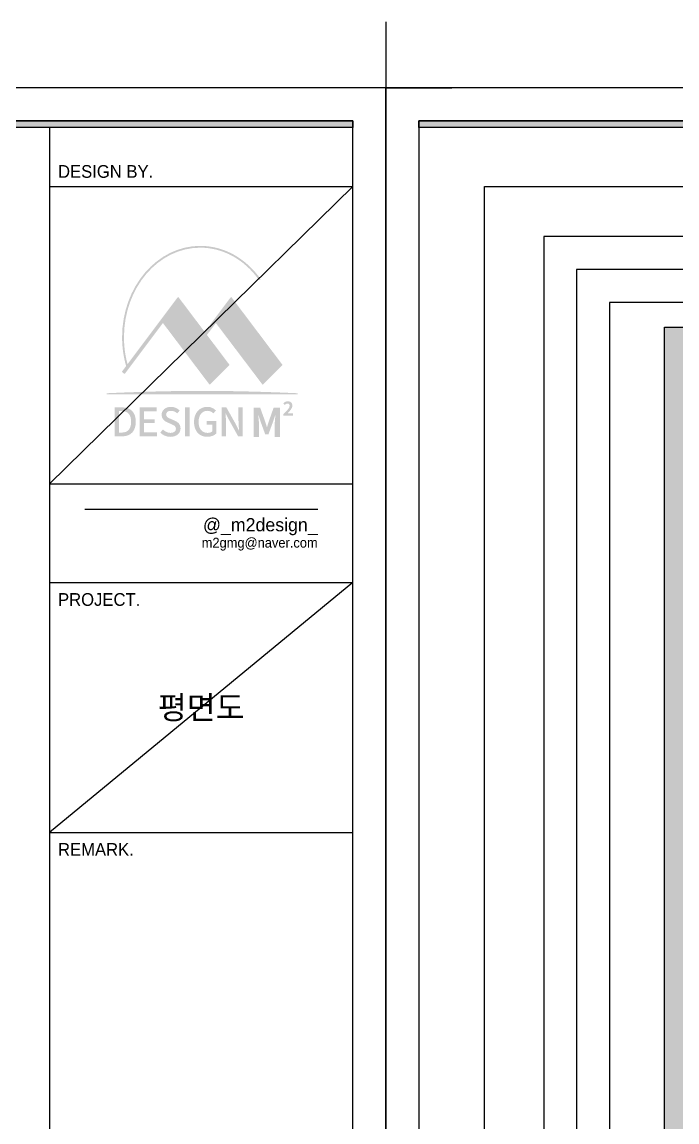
# Model space of a CAD drawing. Header units: millimetres. Extents: x -551172 to 227904, y -3435 to 261611.
# Drawn here: x 163791 to 169756, y 86080 to 96100 of the extents above; entities that cross this region are included whole.
import ezdxf
from ezdxf.enums import TextEntityAlignment as Align

# ---------------------------------------------------------------- set-up
doc = ezdxf.new("R2010")
doc.units = ezdxf.units.MM
doc.header["$LTSCALE"] = 100
doc.layers.get('DEFPOINTS').update_dxf_attribs({"color": 248})
for name, color, linetype in [('DWG', 7, 'Continuous'), ('F-HAT', 251, 'Continuous'), ('F-TEXT @ 1', 3, 'Continuous'), ('F-WALL1', 2, 'Continuous'), ('FORM(YOURNAME)-1', 1, 'Continuous'), ('FORM(YOURNAME)-11', 1, 'Continuous')]:
    doc.layers.add(name, color=color, linetype=linetype)
doc.styles.add('YOURNAME', font='HYWULM.TTF')

# ---------------------------------------------------------------- blocks, each defined once
blk = doc.blocks.new('FORM-ELEVATION')
at = {"layer": 'DWG'}
h = blk.add_hatch(color=8, dxfattribs=at)
h.dxf.hatch_style = 2
edge = h.paths.add_edge_path()
edge.add_spline(control_points=[(64689, 28074), (64689, 28074), (64745, 28030), (64745, 28030), (64749, 28026), (64754, 28025), (64759, 28026), (64764, 28026), (64769, 28029), (64772, 28033), (64772, 28033), (65924, 29567), (65924, 29567), (65924, 29567), (67332, 27706), (67332, 27706), (67335, 27702), (67340, 27699), (67346, 27699), (67346, 27699), (67347, 27699), (67347, 27699), (67352, 27699), (67357, 27701), (67360, 27704), (67360, 27704), (67936, 28282), (67936, 28282), (67943, 28289), (67943, 28300), (67938, 28307), (67938, 28307), (67260, 29206), (67260, 29206), (67260, 29206), (67531, 29567), (67531, 29567), (67531, 29567), (68940, 27706), (68940, 27706), (68943, 27702), (68948, 27699), (68954, 27699), (68954, 27699), (68954, 27699), (68955, 27699), (68960, 27699), (68965, 27701), (68968, 27704), (68968, 27704), (69544, 28282), (69544, 28282), (69551, 28289), (69551, 28300), (69546, 28307), (69546, 28307), (68009, 30345), (68009, 30345), (68006, 30350), (68000, 30353), (67994, 30353), (67994, 30353), (67994, 30353), (67994, 30353), (67988, 30353), (67983, 30350), (67979, 30345), (67979, 30345), (67192, 29297), (67192, 29297), (67192, 29297), (66401, 30345), (66401, 30345), (66398, 30350), (66392, 30353), (66386, 30353), (66386, 30353), (66386, 30353), (66386, 30353), (66380, 30353), (66375, 30350), (66371, 30345), (66371, 30345), (64849, 28318), (64849, 28318), (64778, 28582), (64741, 28857), (64741, 29137), (64741, 30636), (65780, 31855), (67058, 31855), (67748, 31855), (68398, 31497), (68840, 30873), (68843, 30869), (68849, 30868), (68853, 30871), (68853, 30871), (68884, 30892), (68884, 30892), (68886, 30893), (68888, 30895), (68888, 30898), (68889, 30900), (68888, 30903), (68887, 30905), (68434, 31543), (67767, 31910), (67058, 31910), (65749, 31910), (64684, 30666), (64684, 29137), (64684, 28837), (64725, 28542), (64806, 28260), (64806, 28260), (64685, 28100), (64685, 28100), (64679, 28092), (64681, 28080), (64689, 28074)], knot_values=[0, 0, 0, 0, 1, 1, 1, 2, 2, 2, 3, 3, 3, 4, 4, 4, 5, 5, 5, 6, 6, 6, 7, 7, 7, 8, 8, 8, 9, 9, 9, 10, 10, 10, 11, 11, 11, 12, 12, 12, 13, 13, 13, 14, 14, 14, 15, 15, 15, 16, 16, 16, 17, 17, 17, 18, 18, 18, 19, 19, 19, 20, 20, 20, 21, 21, 21, 22, 22, 22, 23, 23, 23, 24, 24, 24, 25, 25, 25, 26, 26, 26, 27, 27, 27, 28, 28, 28, 29, 29, 29, 30, 30, 30, 31, 31, 31, 32, 32, 32, 33, 33, 33, 34, 34, 34, 35, 35, 35, 36, 36, 36, 37, 37, 37, 38, 38, 38, 39, 39, 39, 40, 40, 40, 40], degree=3, periodic=0)
h = blk.add_hatch(color=8, dxfattribs=at)
h.dxf.hatch_style = 2
edge = h.paths.add_edge_path()
edge.add_spline(control_points=[(67116, 27507), (65651, 27507), (64218, 27434), (64218, 27434), (64218, 27434), (64218, 27397), (64218, 27397), (64218, 27397), (70013, 27397), (70013, 27397), (70013, 27397), (70013, 27434), (70013, 27434), (70013, 27434), (68580, 27507), (67116, 27507)], knot_values=[0, 0, 0, 0, 1, 1, 1, 2, 2, 2, 3, 3, 3, 4, 4, 4, 5, 5, 5, 5], degree=3, periodic=0)
h = blk.add_hatch(color=8, dxfattribs=at)
h.dxf.hatch_style = 2
edge = h.paths.add_edge_path()
edge.add_spline(control_points=[(69581, 26802), (69696, 26913), (69771, 26988), (69771, 27053), (69771, 27096), (69748, 27123), (69706, 27123), (69673, 27123), (69647, 27101), (69625, 27077), (69625, 27077), (69577, 27125), (69577, 27125), (69618, 27168), (69657, 27192), (69717, 27192), (69800, 27192), (69855, 27139), (69855, 27057), (69855, 26982), (69786, 26904), (69708, 26821), (69730, 26823), (69759, 26826), (69780, 26826), (69780, 26826), (69876, 26826), (69876, 26826), (69876, 26826), (69876, 26751), (69876, 26751), (69876, 26751), (69581, 26751), (69581, 26751), (69581, 26751), (69581, 26802), (69581, 26802)], knot_values=[0, 0, 0, 0, 1, 1, 1, 2, 2, 2, 3, 3, 3, 4, 4, 4, 5, 5, 5, 6, 6, 6, 7, 7, 7, 8, 8, 8, 9, 9, 9, 10, 10, 10, 11, 11, 11, 12, 12, 12, 12], degree=3, periodic=0)
h = blk.add_hatch(color=8, dxfattribs=at)
h.dxf.hatch_style = 2
edge = h.paths.add_edge_path()
edge.add_spline(control_points=[(64454, 27006), (64454, 27006), (64680, 27006), (64680, 27006), (64947, 27006), (65100, 26856), (65100, 26569), (65100, 26284), (64947, 26126), (64687, 26126), (64687, 26126), (64454, 26126), (64454, 26126), (64454, 26126), (64454, 27006), (64454, 27006)], knot_values=[0, 0, 0, 0, 1, 1, 1, 2, 2, 2, 3, 3, 3, 4, 4, 4, 5, 5, 5, 5], degree=3, periodic=0)
edge = h.paths.add_edge_path()
edge.add_spline(control_points=[(64671, 26240), (64858, 26240), (64958, 26351), (64958, 26569), (64958, 26789), (64858, 26893), (64671, 26893), (64671, 26893), (64592, 26893), (64592, 26893), (64592, 26893), (64592, 26240), (64592, 26240), (64592, 26240), (64671, 26240), (64671, 26240)], knot_values=[0, 0, 0, 0, 1, 1, 1, 2, 2, 2, 3, 3, 3, 4, 4, 4, 5, 5, 5, 5], degree=3, periodic=0)
h = blk.add_hatch(color=8, dxfattribs=at)
h.dxf.hatch_style = 2
h.paths.add_polyline_path([(65217, 27006), (65731, 27006), (65731, 26889), (65354, 26889), (65354, 26644), (65673, 26644), (65673, 26527), (65354, 26527), (65354, 26243), (65744, 26243), (65744, 26126), (65217, 26126)])
h = blk.add_hatch(color=8, dxfattribs=at)
h.dxf.hatch_style = 2
edge = h.paths.add_edge_path()
edge.add_spline(control_points=[(65843, 26240), (65843, 26240), (65923, 26335), (65923, 26335), (65986, 26272), (66071, 26231), (66155, 26231), (66260, 26231), (66319, 26281), (66319, 26355), (66319, 26435), (66260, 26461), (66180, 26496), (66180, 26496), (66059, 26549), (66059, 26549), (65975, 26585), (65882, 26652), (65882, 26779), (65882, 26918), (66002, 27022), (66168, 27022), (66270, 27022), (66365, 26979), (66432, 26911), (66432, 26911), (66359, 26822), (66359, 26822), (66305, 26871), (66245, 26901), (66168, 26901), (66079, 26901), (66021, 26858), (66021, 26789), (66021, 26713), (66091, 26684), (66162, 26655), (66162, 26655), (66281, 26604), (66281, 26604), (66384, 26560), (66459, 26495), (66459, 26366), (66459, 26225), (66343, 26111), (66153, 26111), (66033, 26111), (65922, 26158), (65843, 26240)], knot_values=[0, 0, 0, 0, 1, 1, 1, 2, 2, 2, 3, 3, 3, 4, 4, 4, 5, 5, 5, 6, 6, 6, 7, 7, 7, 8, 8, 8, 9, 9, 9, 10, 10, 10, 11, 11, 11, 12, 12, 12, 13, 13, 13, 14, 14, 14, 15, 15, 15, 16, 16, 16, 16], degree=3, periodic=0)
h = blk.add_hatch(color=8, dxfattribs=at)
h.dxf.hatch_style = 2
h.paths.add_polyline_path([(66594, 27006), (66731, 27006), (66731, 26126), (66594, 26126)])
h = blk.add_hatch(color=8, dxfattribs=at)
h.dxf.hatch_style = 2
edge = h.paths.add_edge_path()
edge.add_spline(control_points=[(66867, 26563), (66867, 26850), (67042, 27022), (67272, 27022), (67395, 27022), (67478, 26967), (67531, 26911), (67531, 26911), (67458, 26822), (67458, 26822), (67414, 26867), (67361, 26901), (67277, 26901), (67115, 26901), (67007, 26775), (67007, 26568), (67007, 26359), (67103, 26231), (67283, 26231), (67336, 26231), (67389, 26247), (67420, 26274), (67420, 26274), (67420, 26481), (67420, 26481), (67420, 26481), (67247, 26481), (67247, 26481), (67247, 26481), (67247, 26594), (67247, 26594), (67247, 26594), (67544, 26594), (67544, 26594), (67544, 26594), (67544, 26213), (67544, 26213), (67486, 26155), (67388, 26111), (67269, 26111), (67037, 26111), (66867, 26275), (66867, 26563)], knot_values=[0, 0, 0, 0, 1, 1, 1, 2, 2, 2, 3, 3, 3, 4, 4, 4, 5, 5, 5, 6, 6, 6, 7, 7, 7, 8, 8, 8, 9, 9, 9, 10, 10, 10, 11, 11, 11, 12, 12, 12, 13, 13, 13, 14, 14, 14, 14], degree=3, periodic=0)
h = blk.add_hatch(color=8, dxfattribs=at)
h.dxf.hatch_style = 2
edge = h.paths.add_edge_path()
edge.add_spline(control_points=[(67710, 27006), (67710, 27006), (67850, 27006), (67850, 27006), (67850, 27006), (68139, 26489), (68139, 26489), (68139, 26489), (68230, 26303), (68230, 26303), (68230, 26303), (68236, 26303), (68236, 26303), (68229, 26394), (68218, 26500), (68218, 26595), (68218, 26595), (68218, 27006), (68218, 27006), (68218, 27006), (68348, 27006), (68348, 27006), (68348, 27006), (68348, 26126), (68348, 26126), (68348, 26126), (68207, 26126), (68207, 26126), (68207, 26126), (67919, 26644), (67919, 26644), (67919, 26644), (67828, 26828), (67828, 26828), (67828, 26828), (67822, 26828), (67822, 26828), (67829, 26738), (67840, 26636), (67840, 26541), (67840, 26541), (67840, 26126), (67840, 26126), (67840, 26126), (67710, 26126), (67710, 26126), (67710, 26126), (67710, 27006), (67710, 27006)], knot_values=[0, 0, 0, 0, 1, 1, 1, 2, 2, 2, 3, 3, 3, 4, 4, 4, 5, 5, 5, 6, 6, 6, 7, 7, 7, 8, 8, 8, 9, 9, 9, 10, 10, 10, 11, 11, 11, 12, 12, 12, 13, 13, 13, 14, 14, 14, 15, 15, 15, 16, 16, 16, 16], degree=3, periodic=0)
h = blk.add_hatch(color=8, dxfattribs=at)
h.dxf.hatch_style = 2
edge = h.paths.add_edge_path()
edge.add_spline(control_points=[(68683, 26996), (68683, 26996), (68877, 26996), (68877, 26996), (68877, 26996), (69026, 26581), (69026, 26581), (69045, 26526), (69062, 26468), (69079, 26412), (69079, 26412), (69085, 26412), (69085, 26412), (69104, 26468), (69119, 26526), (69138, 26581), (69138, 26581), (69284, 26996), (69284, 26996), (69284, 26996), (69478, 26996), (69478, 26996), (69478, 26996), (69478, 26111), (69478, 26111), (69478, 26111), (69318, 26111), (69318, 26111), (69318, 26111), (69318, 26480), (69318, 26480), (69318, 26563), (69331, 26686), (69341, 26770), (69341, 26770), (69335, 26770), (69335, 26770), (69335, 26770), (69264, 26562), (69264, 26562), (69264, 26562), (69129, 26191), (69129, 26191), (69129, 26191), (69028, 26191), (69028, 26191), (69028, 26191), (68893, 26562), (68893, 26562), (68893, 26562), (68823, 26770), (68823, 26770), (68823, 26770), (68818, 26770), (68818, 26770), (68826, 26686), (68841, 26563), (68841, 26480), (68841, 26480), (68841, 26111), (68841, 26111), (68841, 26111), (68683, 26111), (68683, 26111), (68683, 26111), (68683, 26996), (68683, 26996)], knot_values=[0, 0, 0, 0, 1, 1, 1, 2, 2, 2, 3, 3, 3, 4, 4, 4, 5, 5, 5, 6, 6, 6, 7, 7, 7, 8, 8, 8, 9, 9, 9, 10, 10, 10, 11, 11, 11, 12, 12, 12, 13, 13, 13, 14, 14, 14, 15, 15, 15, 16, 16, 16, 17, 17, 17, 18, 18, 18, 19, 19, 19, 20, 20, 20, 21, 21, 21, 22, 22, 22, 22], degree=3, periodic=0)
at = {"layer": 'FORM(YOURNAME)-11'}
h = blk.add_hatch(color=256, dxfattribs=at)
h.dxf.hatch_style = 1
h.paths.add_polyline_path([(-10309, 35708), (71691, 35708), (71691, 35508), (-10309, 35508)])
h.paths.add_polyline_path([(-10309, -21492), (71691, -21492), (71691, -21692), (-10309, -21692)])
at = {"layer": 'DEFPOINTS', "color": 158}
for p, q in [((62481, 35508), (62481, -21492)), ((71691, 33708), (62481, 24686)), ((62481, 33708), (71691, 33708)), ((62481, 24686), (71691, 24686)), ((71691, 21686), (62481, 14097))]:
    blk.add_line(p, q, dxfattribs=at)
at = {"layer": 'DEFPOINTS', "color": 1}
for points in [[(-11309, 38708), (-11309, 36708), (-13309, 36708)], [(72691, 38708), (72691, 36708), (74691, 36708)]]:
    blk.add_lwpolyline(points, dxfattribs=at)
at = {"layer": 'DEFPOINTS', "color": 158}
for points in [[(-10309, -21692), (71691, -21692), (71691, 35708), (-10309, 35708)], [(-8309, 33708), (61071, 33708), (61071, -19692), (-8309, -19692)]]:
    blk.add_lwpolyline(points, close=True, dxfattribs=at)
at = {"layer": 'FORM(YOURNAME)-11', "color": 251}
blk.add_line((63550, 23916), (70622, 23916), dxfattribs=at)
at = {"layer": 'FORM(YOURNAME)-11', "color": 14}
for p, q in [((62481, 21686), (71691, 21686)), ((62481, 14097), (71691, 14097))]:
    blk.add_line(p, q, dxfattribs=at)
at = {"layer": 'FORM(YOURNAME)-11', "color": 250}
blk.add_lwpolyline([(-11309, -22692), (72691, -22692), (72691, 36708), (-11309, 36708)], close=True, dxfattribs=at)
at = {"layer": 'FORM(YOURNAME)-11'}
blk.add_lwpolyline([(-10309, 35708), (71691, 35708), (71691, 35508), (-10309, 35508)], close=True, dxfattribs=at)
at = {"layer": 'FORM(YOURNAME)-11', "color": 14, "style": 'YOURNAME'}
for s, p in [('DESIGN BY.', (62739, 34170)), ('PROJECT.', (62739, 21172)), ('REMARK.', (62739, 13582))]:
    blk.add_text(s, height=386.1, dxfattribs=at).set_placement(p, align=Align.MIDDLE_LEFT)
for s, height, width, p in [('@_m2design_', 400, 1.03, (70622, 23242)), ('m2gmg@naver.com', 300, 0.995, (70622, 22747))]:
    blk.add_text(s, height=height, dxfattribs=dict(at, width=width)).set_placement(p, align=Align.RIGHT)
at = {"layer": 'FORM(YOURNAME)-11', "color": 3, "style": 'YOURNAME'}
for tag, height, p in [('1', 450, (71041, -1219)), ('2', 450, (71041, -1863)), ('3', 450, (71041, -3150)), ('4', 450, (71041, -5081)), ('5', 515, (71041, -7398)), ('6', 515, (71041, -9650)), ('7', 515, (71041, -11903)), ('8', 515, (71041, -14155)), ('9', 515, (71041, -16408)), ('10', 515, (66791, -18596)), ('11', 515, (71041, -18660)), ('12', 515, (66791, -20848)), ('13', 515, (71041, -20848))]:
    blk.add_attdef(tag, text='', height=height, dxfattribs=at).set_placement(p, align=Align.MIDDLE_RIGHT)
blk = doc.blocks.new('*U697')
at = {"layer": 'FORM(YOURNAME)-1', "xscale": 0.3, "yscale": 0.3, "zscale": 0.3}
blk.add_blockref('FORM-ELEVATION', (145297, 84488), dxfattribs=at)
blk = doc.blocks.new('*U717')
at = {"layer": 'FORM(YOURNAME)-1', "xscale": 0.3, "yscale": 0.3, "zscale": 0.3}
blk.add_blockref('FORM-ELEVATION', (170497, 84488), dxfattribs=at)

msp = doc.modelspace()

# ---------------------------------------------------------------- hatches: boundary and pattern name
at = {"layer": 'F-HAT'}
h = msp.add_hatch(color=256, dxfattribs=at)
h.dxf.hatch_style = 1
h.paths.add_polyline_path([(171200.6, 91301.8), (171242.1, 91616.8), (169842.1, 91616.8), (169842.1, 93089.8), (170417.1, 93089.8), (170417.1, 93320.8), (169642.1, 93320.8), (169642.1, 79859.8), (170676.6, 79859.8), (170676.6, 80052.8), (169906.6, 80052.8), (169906.6, 81641.8), (170689.6, 81641.8), (170689.6, 81891.8), (169929.6, 81891.8), (169929.6, 86096.8), (171020.6, 86096.8), (171020.6, 86256.8), (169929.6, 86256.8), (169929.6, 88346.8), (171270.6, 88346.8), (171270.6, 88496.8), (169890.6, 88496.8), (169890.6, 91301.8)])
h.paths.add_polyline_path([(172733.6, 91301.8), (172733.6, 88496.8), (172058.6, 88496.8), (172058.6, 88346.8), (172733.6, 88346.8), (172733.6, 86256.8), (171870.6, 86256.8), (171870.6, 86096.8), (173420.6, 86096.8), (173420.6, 86256.8), (172905.6, 86256.8), (172905.6, 87608.8), (173605.6, 87608.8), (173605.6, 87763.8), (172895.6, 87763.8), (172895.6, 91300.8), (173685.6, 91300.8), (173685.6, 91915.8), (172900.6, 91915.8), (172900.6, 93120.8), (173660.6, 93120.8), (173660.6, 93320.8), (172034.6, 93320.8), (172034.6, 93089.8), (172744.6, 93089.8), (172744.6, 92186.8), (172002.1, 92186.8), (172002.1, 91616.8), (172043.6, 91301.8)])
h.paths.add_polyline_path([(172152.1, 91616.8), (172152.1, 92036.8), (172744.6, 92036.8), (172744.6, 91616.8)], flags=16)
h.paths.add_polyline_path([(172900.6, 91450.8), (172900.6, 91765.8), (173535.6, 91765.8), (173535.6, 91450.8)], flags=16)
h.paths.add_polyline_path([(174648.6, 86256.8), (174375.6, 86256.8), (174375.6, 86096.8), (174420.6, 86096.8), (174420.6, 81891.8), (173988.6, 81891.8), (173988.6, 81641.8), (174648.6, 81641.8), (174648.6, 81836.8)])
h.paths.add_polyline_path([(174601.6, 80059.8), (174601.6, 80694.8), (174406.6, 80694.8), (174406.6, 80402.8), (174406.6, 80059.8), (174396.6, 80059.8), (174396.6, 79859.8), (175111.6, 79859.8), (175111.6, 80059.8)])
h.paths.add_polyline_path([(180195.6, 80469.8), (180700.6, 80469.8), (180700.6, 80724.8), (180195.6, 80724.8), (180195.6, 85991.8), (182135.6, 85991.8), (182135.6, 85371.8), (182285.6, 85371.8), (182285.6, 85689.8), (182600.6, 85689.8), (182600.6, 85847.8), (182320.6, 85847.8), (182320.6, 86194.8), (180004.6, 86194.8), (180004.6, 80059.8), (179494.6, 80059.8), (179494.6, 79859.8), (180195.6, 79859.8), (180195.6, 80044.8)])
h.paths.add_polyline_path([(180195.6, 80044.8), (180195.6, 79859.8), (181840.6, 79859.8, 0.1911323), (183208.8, 80469.8), (182995.6, 80469.8), (182973.9, 80469.8, -0.1512783), (181840.6, 80044.8)])
h.paths.add_polyline_path([(184198.6, 80469.8), (184198.6, 80669.8), (183685.6, 80669.8), (183685.6, 85689.8), (183730.6, 85689.8), (183730.6, 85847.8), (183450.6, 85847.8), (183450.6, 85689.8), (183495.6, 85689.8), (183495.6, 80724.8), (182995.6, 80724.8), (182995.6, 80469.8)])
h.paths.add_polyline_path([(187180.6, 80469.8), (187180.6, 89425.8), (184290.6, 89425.8), (184290.6, 88310.8), (184205.6, 88310.8), (184205.6, 88150.8), (184290.6, 88150.8), (184290.6, 87350.8), (184450.6, 87350.8), (184450.6, 89200.8), (186980.6, 89200.8), (186980.6, 87505.8), (185235.6, 87505.8), (185235.6, 87350.8), (186165.6, 87350.8), (186165.6, 86142.8), (184900.6, 86142.8), (184900.6, 85847.8), (184580.6, 85847.8), (184580.6, 85689.8), (184895.6, 85689.8), (184895.6, 85364.8), (185048.6, 85364.8), (185048.6, 85984.8), (186988.6, 85984.8), (186988.6, 80669.8), (186478.6, 80669.8), (186478.6, 80469.8)])
h.paths.add_polyline_path([(186320.6, 86142.8), (186320.6, 87350.8), (186980.6, 87350.8), (186980.6, 86142.8)], flags=16)
h.paths.add_polyline_path([(180785.6, 87650.8), (180785.6, 87805.8), (178380.6, 87805.8), (178380.6, 92845.8), (178890.6, 92845.8), (178890.6, 93045.8), (178380.6, 93045.8), (178380.6, 93320.8), (177665.6, 93320.8), (177665.6, 93120.8), (178200.6, 93120.8), (178200.6, 90795.8), (177800.6, 90795.8), (177800.6, 90550.8), (178195.6, 90550.8), (178195.6, 87650.8)])
h.paths.add_polyline_path([(181875.6, 88310.8), (181875.6, 91102.8), (182645.6, 91102.8), (182645.6, 93045.8), (181405.6, 93045.8), (181405.6, 92845.8), (182437.6, 92845.8), (182437.6, 91575.8), (181685.6, 91575.8), (181685.6, 87805.8), (181635.6, 87805.8), (181635.6, 87650.8), (181870.6, 87650.8), (181870.6, 88150.8), (182290.6, 88150.8), (182290.6, 88310.8)])
h.paths.add_polyline_path([(181875.6, 91202.8), (181875.6, 91475.8), (182437.6, 91475.8), (182437.6, 91202.8)], flags=16)
h.paths.add_polyline_path([(184290.6, 90422.8), (184550.6, 90422.8), (184550.6, 91232.8), (184290.6, 91232.8)])
h.paths.add_polyline_path([(176170.6, 91300.8), (176170.6, 90550.8), (176440.6, 90550.8), (176440.6, 91640.8), (175170.6, 91640.8), (175170.6, 91300.8)])

# ---------------------------------------------------------------- linework, layer by layer
at = {"layer": 'DEFPOINTS'}
for points in [[(188280.6, 94145.8), (168542.1, 94145.8), (168542.1, 78759.8), (188280.6, 78759.8)], [(187980.6, 93845.8), (168842.1, 93845.8), (168842.1, 79059.8), (187980.6, 79059.8)], [(187680.6, 93545.8), (169142.1, 93545.8), (169142.1, 79359.8), (187680.6, 79359.8)]]:
    msp.add_lwpolyline(points, close=True, dxfattribs=at)
at = {"layer": 'F-WALL1'}
msp.add_lwpolyline([(169642.1, 79859.8), (169642.1, 93320.8), (170417.1, 93320.8), (170417.1, 93089.8), (169842.1, 93089.8), (169842.1, 91616.8), (171242.1, 91616.8), (171200.6, 91301.8), (169890.6, 91301.8), (169890.6, 88496.8), (171270.6, 88496.8), (171270.6, 88346.8), (169929.6, 88346.8), (169929.6, 86256.8), (171020.6, 86256.8), (171020.6, 86096.8), (169929.6, 86096.8), (169929.6, 81891.8), (170689.6, 81891.8), (170689.6, 81641.8), (169906.6, 81641.8), (169906.6, 80052.8), (170676.6, 80052.8), (170676.6, 79859.8)], close=True, dxfattribs=at)

# ---------------------------------------------------------------- block references
for name in ['*U697', '*U717']:
    msp.add_blockref(name, (0, 0), dxfattribs=at)

# ---------------------------------------------------------------- texts
at = {"layer": 'F-TEXT @ 1', "style": 'YOURNAME'}
msp.add_text('평면도', height=210, dxfattribs=at).set_placement((165422.9, 89855.4), align=Align.MIDDLE_CENTER)

doc.saveas('drawing.dxf')
